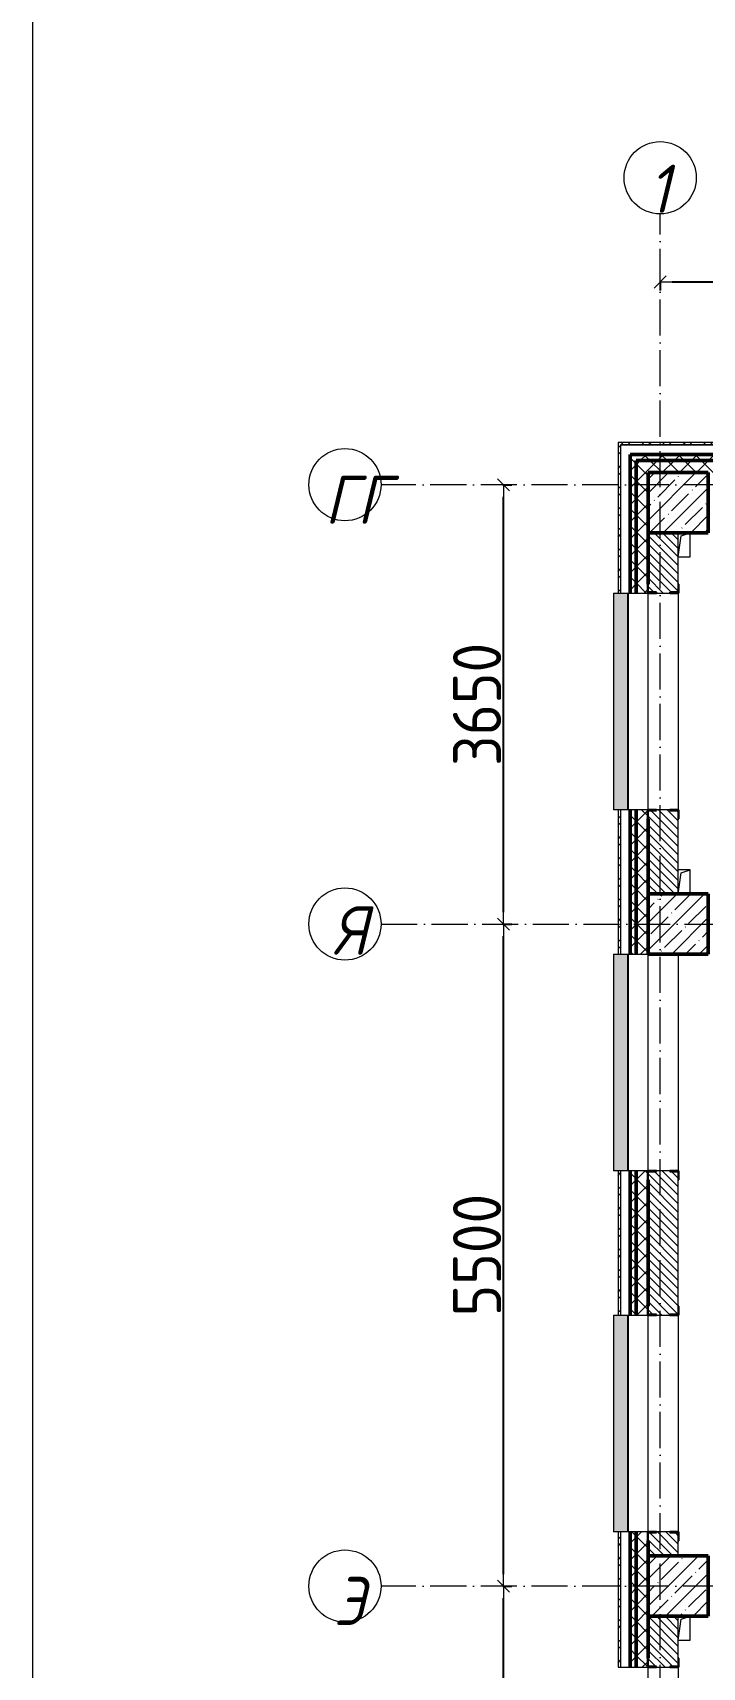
# Model space of a CAD drawing. Header units: millimetres. Extents: x -213536 to 1564669, y -45299 to 942238.
# Drawn here: x 134866 to 140429, y 496822 to 510402 of the extents above; entities that cross this region are included whole.
import ezdxf

# ---------------------------------------------------------------- set-up
doc = ezdxf.new("R2010")
doc.units = ezdxf.units.MM
doc.linetypes.add('50_200_ШТРИХ_1Т_ш5_п1_п1_', pattern=[700, 500, -100, 0, -100])
for name, color, linetype, lineweight in [('A-____-____-DIMS', 7, 'Continuous', 9), ('A-GENM-____-MCUT', 7, 'Continuous', 25), ('A-GENM-____-OTLN', 7, 'Continuous', 9), ('A-GENM-____-OTLN-1', 7, 'Continuous', 25), ('A-GLAZ-____-OTLN', 7, 'Continuous', 9), ('A-WALL-____-MCUT-2', 7, 'Continuous', 50), ('A-WALL-____-MCUT-3', 7, 'Continuous', 9), ('A-WALL-____-OTLN', 7, 'Continuous', 9), ('A-WALL-____-PATT-1', 7, 'Continuous', 9), ('A-WALL-FNSH-MCUT-1', 7, 'Continuous', 9), ('S-COLS-____-MCUT', 7, 'Continuous', 50), ('S-COLS-____-OTLN', 7, 'Continuous', 9), ('S-GRID-____-IDEN', 7, 'Continuous', 9), ('S-GRID-____-OTLN-1', 7, '50_200_ШТРИХ_1Т_ш5_п1_п1_', 9)]:
    doc.layers.add(name, color=color, linetype=linetype, lineweight=lineweight)
doc.layers.add('A-GLAZ-____-OTLN-1', color=7, linetype='Continuous', lineweight=9, true_color=0xc0c0c0)
doc.styles.add('ISOCPEUR_I', font='isocpeui.ttf', dxfattribs={"width": 0.9, "height": 2.5})
doc.styles.add('СПДС', font='isocpeur.ttf', dxfattribs={"width": 0.9})
doc.dimstyles.new('Размера А3', dxfattribs={"dimtxt": 200, "dimasz": 100, "dimexe": 70, "dimexo": 100, "dimgap": 20, "dimtad": 1, "dimdec": 0, "dimrnd": 10, "dimzin": 0, "dimdsep": 46, "dimtxsty": 'СПДС', "dimblk": 'ARROWHEAD_6', "dimcen": 1, "dimclrd": 256, "dimclre": 256, "dimclrt": 256, "dimazin": 0, "dimtfac": 1, "dimtdec": 0, "dimtmove": 2, "dimatfit": 3, "dimfxl": 1, "dimtolj": 1, "dimtzin": 0, "dimarcsym": 0})
pattern_1 = [(45, (142429.06, 459015.94), (-70.71068, 70.71068), []), (135, (142429.06, 459015.94), (-70.71068, -70.71068), [])]
pattern_2 = [(135, (142429.057, 459015.94), (-35.35534, -35.35534), [])]
pattern_3 = [(45, (142429.06, 459015.94), (-85.53659, 85.53659), []), (45, (142486.08, 459015.94), (-85.53659, 85.53659), [])]

# ---------------------------------------------------------------- blocks, each defined once
blk = doc.blocks.new('BSC_Колонна _Прямоугольная - 500х500-V45-АР1_План отверстий 3 этажа в осях 1-64_А-ГГ')
at = {"layer": 'S-COLS-____-OTLN'}
h = blk.add_hatch(dxfattribs=at)
h.set_pattern_fill('FP_82', color=256, style=0, pattern_type=2)
h.set_pattern_definition([(45, (2200, -47481.04), (-114.04925, 114.04925), []), (45, (2314.05, -47481.04), (-114.04925, 114.04925), [201.613, -40.323, 3.353, -36.97])])
h.paths.add_polyline_path([(-250, -250), (250, -250), (250, 250), (-250, 250)], flags=0)
at = {"layer": 'S-COLS-____-MCUT'}
for p, q in [((250, 250), (-250, 250)), ((-250, 250), (-250, -250)), ((250, -250), (250, 250)), ((-250, -250), (250, -250))]:
    blk.add_line(p, q, dxfattribs=at)
blk = doc.blocks.new('BSC_Колонна _Прямоугольная - 500х500-V55-АР1_План отверстий 3 этажа в осях 1-64_А-ГГ')
at = {"layer": 'S-COLS-____-OTLN'}
h = blk.add_hatch(dxfattribs=at)
h.set_pattern_fill('FP_92', color=256, style=0, pattern_type=2)
h.set_pattern_definition([(45, (2200, -43981.04), (-114.04925, 114.04925), []), (45, (2314.05, -43981.04), (-114.04925, 114.04925), [201.613, -40.323, 3.353, -36.97])])
h.paths.add_polyline_path([(-250, -250), (250, -250), (250, 250), (-250, 250), (-250, -245)], flags=0)
at = {"layer": 'S-COLS-____-MCUT'}
for p, q in [((250, 250), (-250, 250)), ((-250, 250), (-250, -250)), ((250, -250), (250, 250)), ((-250, -250), (250, -250))]:
    blk.add_line(p, q, dxfattribs=at)
blk = doc.blocks.new('BSC_Колонна _Прямоугольная - 500х500-V120-АР1_План отверстий 3 этажа в осях 1-64_А-ГГ')
at = {"layer": 'S-COLS-____-OTLN'}
h = blk.add_hatch(dxfattribs=at)
h.set_pattern_fill('FP_143', color=256, style=0, pattern_type=2)
h.set_pattern_definition([(45, (2200, -38481.04), (-114.04925, 114.04925), []), (45, (2314.05, -38481.04), (-114.04925, 114.04925), [201.613, -40.323, 3.353, -36.97])])
h.paths.add_polyline_path([(-250, -250), (250, -250), (250, 250), (-250, 250), (-250, 94)], flags=0)
at = {"layer": 'S-COLS-____-MCUT'}
for p, q in [((250, 250), (-250, 250)), ((-250, 250), (-250, -250)), ((250, -250), (250, 250)), ((-250, -250), (250, -250))]:
    blk.add_line(p, q, dxfattribs=at)
blk = doc.blocks.new('Фахверк_СКБ_Уголок - 250_2700-27497298-АР1_План отверстий 3 этажа в осях 1-64_А-ГГ')
at = {"layer": 'A-GENM-____-MCUT'}
for p, q in [((200, 181), (125, 181)), ((125, 181), (125, 106)), ((131, 106), (131, 175)), ((131, 175), (200, 175)), ((200, 175), (200, 181)), ((125, 106), (131, 106)), ((131, -6), (125, -6)), ((125, -6), (125, -81)), ((125, -81), (200, -81)), ((131, -75), (131, -6)), ((200, -75), (131, -75)), ((200, -81), (200, -75))]:
    blk.add_line(p, q, dxfattribs=at)
blk = doc.blocks.new('AR_Отверстие прямоугольное _в плите_ - AR_Отверстие прямоугольное _в плите_-30510733-АР1_План отверстий 3 этажа в осях 1-64_А-ГГ')
at = {"layer": 'A-GENM-____-OTLN'}
for p, q in [((50, 100), (-50, 100)), ((-50, -100), (-25, 75)), ((-25, 75), (50, 100)), ((50, -100), (50, 100)), ((-50, -100), (50, -100))]:
    blk.add_line(p, q, dxfattribs=at)
blk = doc.blocks.new('AR_Отверстие прямоугольное _в плите_ - AR_Отверстие прямоугольное _в плите_-V185-АР1_План отверстий 3 этажа в осях 1-64_А-ГГ')
at = {"layer": 'A-GENM-____-OTLN'}
for p, q in [((50, 100), (-50, 100)), ((-50, -100), (-25, 75)), ((-25, 75), (50, 100)), ((50, -100), (50, 100))]:
    blk.add_line(p, q, dxfattribs=at)
blk = doc.blocks.new('AR_Отверстие прямоугольное _в плите_ - AR_Отверстие прямоугольное _в плите_-V213-АР1_План отверстий 3 этажа в осях 1-64_А-ГГ')
at = {"layer": 'A-GENM-____-OTLN'}
for p, q in [((-50, -100), (-25, 75)), ((-25, 75), (50, 100)), ((50, -100), (50, 100)), ((-50, -100), (50, -100))]:
    blk.add_line(p, q, dxfattribs=at)
blk = doc.blocks.new('Отлив_СКБ - Отлив витража_120_НВФ-V216-АР1_План отверстий 3 этажа в осях 1-64_А-ГГ')
at = {"layer": 'A-GLAZ-____-OTLN-1'}
for points in [[(0, 2), (1800, 2), (1800, 120), (0, 120), (0, 63)], [(0, 0), (1800, 0), (1800, 2), (0, 2)]]:
    blk.add_hatch(color=256, dxfattribs=at).paths.add_polyline_path(points, flags=0)
at = {"layer": 'A-GLAZ-____-OTLN'}
for p, q in [((0, 83), (0, 120)), ((1800, 120), (0, 120)), ((0, 2), (1800, 2)), ((1800, 120), (1800, 83)), ((1800, 0), (0, 0))]:
    blk.add_line(p, q, dxfattribs=at)
blk = doc.blocks.new('Ось сетки - Круг_Ø6_00__ISO-2_5_0_9K_-25732049-АР1_План отверстий 3 этажа в осях 1-64_А-ГГ')
at = {"layer": 'S-GRID-____-IDEN'}
blk.add_circle((0, 0), 3, dxfattribs=at)
blk = doc.blocks.new('ARROWHEAD_6')
at = {"color": 0, "linetype": 'Continuous'}
for p, q in [((0, 0), (-1, 0)), ((-0.5, -0.5), (0.5, 0.5))]:
    blk.add_line(p, q, dxfattribs=at)
blk = doc.blocks.new('*D2853')
at = {"layer": 'A-____-____-DIMS', "lineweight": -2, "transparency": 16777216}
for p, q in [((138772, 497497), (138848, 497497)), ((138778, 494597), (138778, 497397)), ((138772, 494497), (138848, 494497))]:
    blk.add_line(p, q, dxfattribs=at)
at = {"layer": 'Defpoints', "color": 0, "lineweight": 50, "transparency": 16777216}
for p in [(138672, 497497), (138778, 497497), (138672, 494497)]:
    blk.add_point(p, dxfattribs=at)
at = {"layer": 'A-____-____-DIMS', "lineweight": -2, "transparency": 16777216, "xscale": 100, "yscale": 100, "zscale": 100}
for p, rotation in [((138778, 497497), 90), ((138778, 494497), 270)]:
    blk.add_blockref('ARROWHEAD_6', p, dxfattribs=dict(at, rotation=rotation))
at = {"layer": 'A-____-____-DIMS', "transparency": 16777216, "insert": (138558, 495997), "char_height": 400, "attachment_point": 5, "rotation": 90, "style": 'СПДС'}
blk.add_mtext('\\A1;3000', dxfattribs=at)
blk = doc.blocks.new('*D2854')
at = {"layer": 'A-____-____-DIMS', "lineweight": -2, "transparency": 16777216}
for p, q in [((138772, 502997), (138848, 502997)), ((138778, 497597), (138778, 502897)), ((138772, 497497), (138848, 497497))]:
    blk.add_line(p, q, dxfattribs=at)
at = {"layer": 'Defpoints', "color": 0, "lineweight": 50, "transparency": 16777216}
for p in [(138672, 502997), (138778, 502997), (138672, 497497)]:
    blk.add_point(p, dxfattribs=at)
at = {"layer": 'A-____-____-DIMS', "lineweight": -2, "transparency": 16777216, "xscale": 100, "yscale": 100, "zscale": 100}
for p, rotation in [((138778, 502997), 90), ((138778, 497497), 270)]:
    blk.add_blockref('ARROWHEAD_6', p, dxfattribs=dict(at, rotation=rotation))
at = {"layer": 'A-____-____-DIMS', "transparency": 16777216, "insert": (138558, 500247), "char_height": 400, "attachment_point": 5, "rotation": 90, "style": 'СПДС'}
blk.add_mtext('\\A1;5500', dxfattribs=at)
blk = doc.blocks.new('*D2855')
at = {"layer": 'A-____-____-DIMS', "lineweight": -2, "transparency": 16777216}
for p, q in [((138772, 506647), (138848, 506647)), ((138778, 503097), (138778, 506547)), ((138772, 502997), (138848, 502997))]:
    blk.add_line(p, q, dxfattribs=at)
at = {"layer": 'Defpoints', "color": 0, "lineweight": 50, "transparency": 16777216}
for p in [(138672, 506647), (138778, 506647), (138672, 502997)]:
    blk.add_point(p, dxfattribs=at)
at = {"layer": 'A-____-____-DIMS', "lineweight": -2, "transparency": 16777216, "xscale": 100, "yscale": 100, "zscale": 100}
for p, rotation in [((138778, 506647), 90), ((138778, 502997), 270)]:
    blk.add_blockref('ARROWHEAD_6', p, dxfattribs=dict(at, rotation=rotation))
at = {"layer": 'A-____-____-DIMS', "transparency": 16777216, "insert": (138558, 504822), "char_height": 400, "attachment_point": 5, "rotation": 90, "style": 'СПДС'}
blk.add_mtext('\\A1;3650', dxfattribs=at)
blk = doc.blocks.new('*D2879')
at = {"layer": 'A-____-____-DIMS', "lineweight": -2, "transparency": 16777216}
for p, q in [((140079, 508337), (140079, 508261)), ((140179, 508331), (147779, 508331)), ((147879, 508337), (147879, 508261))]:
    blk.add_line(p, q, dxfattribs=at)
at = {"layer": 'Defpoints', "color": 0, "lineweight": 50, "transparency": 16777216}
for p in [(140079, 508437), (147879, 508437), (147879, 508331)]:
    blk.add_point(p, dxfattribs=at)
at = {"layer": 'A-____-____-DIMS', "lineweight": -2, "transparency": 16777216, "xscale": 100, "yscale": 100, "zscale": 100, "rotation": 180}
blk.add_blockref('ARROWHEAD_6', (140079, 508331), dxfattribs=at)
at = {"layer": 'A-____-____-DIMS', "lineweight": -2, "transparency": 16777216, "xscale": 100, "yscale": 100, "zscale": 100}
blk.add_blockref('ARROWHEAD_6', (147879, 508331), dxfattribs=at)
at = {"layer": 'A-____-____-DIMS', "transparency": 16777216, "insert": (143979, 508551), "char_height": 400, "attachment_point": 5, "style": 'СПДС'}
blk.add_mtext('\\A1;7800', dxfattribs=at)

msp = doc.modelspace()

# ---------------------------------------------------------------- hatches: boundary and pattern name
at = {"layer": 'A-WALL-____-PATT-1'}
h = msp.add_hatch(dxfattribs=at)
h.set_pattern_fill('FP_3', color=256, style=0, pattern_type=2)
h.set_pattern_definition(pattern_3)
h.paths.add_polyline_path([(139749.1, 491077), (139749.1, 492097), (139729.1, 492097), (139729.1, 491077)], flags=0)
h.paths.add_polyline_path([(139729.1, 493897), (139749.1, 493897), (139749.1, 495022), (139729.1, 495022), (139729.1, 494151.2)], flags=0)
h.paths.add_polyline_path([(139749.1, 496822), (139749.1, 497947), (139729.1, 497947), (139729.1, 496822)], flags=0)
h.paths.add_polyline_path([(139749.1, 499747), (139749.1, 500947), (139729.1, 500947), (139729.1, 499747)], flags=0)
h.paths.add_polyline_path([(139749.1, 502747), (139749.1, 503947), (139729.1, 503947), (139729.1, 502747)], flags=0)
h.paths.add_polyline_path([(139749.1, 505747), (139749.1, 506997), (139729.1, 506997), (139729.1, 505747)], flags=0)
h = msp.add_hatch(dxfattribs=at)
h.set_pattern_fill('FP_3', color=256, style=0, pattern_type=2)
h.set_pattern_definition(pattern_3)
h.paths.add_polyline_path([(166209.1, 506977), (166209.1, 506997), (158029.1, 506997), (158029.1, 506977), (163625, 506977)], flags=0)
h.paths.add_polyline_path([(157029.1, 506977), (157029.1, 506997), (155829.1, 506997), (155829.1, 506977), (156555.1, 506977)], flags=0)
h.paths.add_polyline_path([(154029.1, 506977), (154029.1, 506997), (149829.1, 506997), (149829.1, 506977), (153020.2, 506977)], flags=0)
h.paths.add_polyline_path([(148029.1, 506977), (148029.1, 506997), (139749.1, 506997), (139749.1, 506977), (147717.8, 506977)], flags=0)
h = msp.add_hatch(dxfattribs=at)
h.set_pattern_fill('FP_1', color=256, style=0, pattern_type=2)
h.set_pattern_definition(pattern_1)
h.paths.add_polyline_path([(139879.1, 491247), (139879.1, 492097), (139829.1, 492097), (139829.1, 491247)], flags=0)
h.paths.add_polyline_path([(139829.1, 493897), (139879.1, 493897), (139879.1, 495022), (139829.1, 495022), (139829.1, 494151.2)], flags=0)
h.paths.add_polyline_path([(139879.1, 496822), (139879.1, 497947), (139829.1, 497947), (139829.1, 496822)], flags=0)
h.paths.add_polyline_path([(139829.1, 499747), (139879.1, 499747), (139879.1, 500947), (139829.1, 500947)], flags=0)
h.paths.add_polyline_path([(139879.1, 502747), (139879.1, 503947), (139829.1, 503947), (139829.1, 502747)], flags=0)
h.paths.add_polyline_path([(139879.1, 505747), (139879.1, 506897), (139829.1, 506897), (139829.1, 505747)], flags=0)
h = msp.add_hatch(dxfattribs=at)
h.set_pattern_fill('FP_1', color=256, style=0, pattern_type=2)
h.set_pattern_definition(pattern_1)
h.paths.add_polyline_path([(166209.1, 506847), (166209.1, 506897), (158029.1, 506897), (158029.1, 506847), (163625, 506847)], flags=0)
h.paths.add_polyline_path([(157029.1, 506847), (157029.1, 506897), (155829.1, 506897), (155829.1, 506847), (156555.1, 506847)], flags=0)
h.paths.add_polyline_path([(154029.1, 506847), (154029.1, 506897), (149829.1, 506897), (149829.1, 506847), (153020.2, 506847)], flags=0)
h.paths.add_polyline_path([(147717.8, 506847), (148029.1, 506847), (148029.1, 506897), (139879.1, 506897), (139879.1, 506847), (145950.3, 506847)], flags=0)
h = msp.add_hatch(dxfattribs=at)
h.set_pattern_fill('FP_1', color=256, style=0, pattern_type=2)
h.set_pattern_definition(pattern_1)
h.paths.add_polyline_path([(139979.1, 491247), (139979.1, 492022), (139973.1, 492022), (139973.1, 492097), (139879.1, 492097), (139879.1, 491247)], flags=0)
h.paths.add_polyline_path([(139879.1, 493897), (139973.1, 493897), (139973.1, 493972), (139979.1, 493972), (139979.1, 494947), (139973.1, 494947), (139973.1, 495022), (139879.1, 495022), (139879.1, 494151.2)], flags=0)
h.paths.add_polyline_path([(139879.1, 496822), (139973.1, 496822), (139973.1, 496897), (139979.1, 496897), (139979.1, 497872), (139973.1, 497872), (139973.1, 497947), (139879.1, 497947), (139879.1, 496828)], flags=0)
h.paths.add_polyline_path([(139879.1, 499747), (139973.1, 499747), (139973.1, 499822), (139979.1, 499822), (139979.1, 500872), (139973.1, 500872), (139973.1, 500947), (139879.1, 500947), (139879.1, 499753)], flags=0)
h.paths.add_polyline_path([(139879.1, 502747), (139979.1, 502747), (139979.1, 503872), (139973.1, 503872), (139973.1, 503947), (139879.1, 503947), (139879.1, 502751.5)], flags=0)
h.paths.add_polyline_path([(139879.1, 505747), (139973.1, 505747), (139973.1, 505822), (139979.1, 505822), (139979.1, 506847), (139879.1, 506847), (139879.1, 506191.6)], flags=0)
h = msp.add_hatch(dxfattribs=at)
h.set_pattern_fill('FP_1', color=256, style=0, pattern_type=2)
h.set_pattern_definition(pattern_1)
h.paths.add_polyline_path([(166129.1, 506747), (166209.1, 506747), (166209.1, 506847), (158029.1, 506847), (158029.1, 506747), (166079.1, 506747)], flags=0)
h.paths.add_polyline_path([(157029.1, 506747), (157029.1, 506847), (155829.1, 506847), (155829.1, 506753), (155904.1, 506753), (155904.1, 506747), (156555.1, 506747)], flags=0)
h.paths.add_polyline_path([(153954.1, 506747), (153954.1, 506753), (154029.1, 506753), (154029.1, 506847), (149829.1, 506847), (149829.1, 506753), (149904.1, 506753), (149904.1, 506747), (153020.2, 506747)], flags=0)
h.paths.add_polyline_path([(148029.1, 506747), (148029.1, 506847), (139979.1, 506847), (139979.1, 506747), (147717.8, 506747)], flags=0)
h = msp.add_hatch(dxfattribs=at)
h.set_pattern_fill('FP_6', color=256, style=0, pattern_type=2)
h.set_pattern_definition(pattern_2)
h.paths.add_polyline_path([(140229.1, 503247), (140229.1, 503941), (140160.1, 503941), (140160.1, 503947), (140048.1, 503947), (140048.1, 503941), (139979.1, 503941), (139979.1, 503247)], flags=0)
h.paths.add_polyline_path([(140160.1, 505747), (140160.1, 505753), (140229.1, 505753), (140229.1, 506247), (139979.1, 506247), (139979.1, 505753), (140048.1, 505753), (140048.1, 505747)], flags=0)
h = msp.add_hatch(dxfattribs=at)
h.set_pattern_fill('FP_6', color=256, style=0, pattern_type=2)
h.set_pattern_definition(pattern_2)
h.paths.add_polyline_path([(140173.1, 497747), (140229.1, 497747), (140229.1, 497941), (140160.1, 497941), (140160.1, 497947), (140048.1, 497947), (140048.1, 497941), (139979.1, 497941), (139979.1, 497747)], flags=0)
h.paths.add_polyline_path([(140048.1, 499747), (140160.1, 499747), (140160.1, 499753), (140229.1, 499753), (140229.1, 500941), (140160.1, 500941), (140160.1, 500947), (140048.1, 500947), (140048.1, 500941), (139979.1, 500941), (139979.1, 499753), (140048.1, 499753)], flags=0)
h = msp.add_hatch(dxfattribs=at)
h.set_pattern_fill('FP_6', color=256, style=0, pattern_type=2)
h.set_pattern_definition(pattern_2)
h.paths.add_polyline_path([(139979.4, 494747), (140229.1, 494747), (140229.1, 495016), (140160.1, 495016), (140160.1, 495022), (140048.1, 495022), (140048.1, 495016), (139979.1, 495016), (139979.1, 494747)], flags=0)
h.paths.add_polyline_path([(140160.1, 496822), (140160.1, 496828), (140229.1, 496828), (140229.1, 497246.6), (139979.1, 497246.6), (139979.1, 496828), (140048.1, 496828), (140048.1, 496822)], flags=0)

# ---------------------------------------------------------------- linework, layer by layer
at = {"color": 1, "lineweight": 0}
msp.add_lwpolyline([(134866.3, 551818.7), (248102.3, 551818.7), (248102.3, 452990.7), (134866.3, 452990.7)], close=True, dxfattribs=at)
at = {"layer": 'A-WALL-____-MCUT-2'}
for p, q in [((139829.1, 505747), (139829.1, 506897)), ((148029.1, 506897), (139829.1, 506897)), ((139879.1, 506847), (148029.1, 506847)), ((139879.1, 505747), (139879.1, 506847)), ((139979.1, 506247), (139979.1, 505822)), ((139829.1, 502747), (139829.1, 503947)), ((139879.1, 502747), (139879.1, 503947)), ((139979.1, 503872), (139979.1, 503247)), ((139829.1, 499747), (139829.1, 500947)), ((139879.1, 499747), (139879.1, 500947)), ((139979.1, 500872), (139979.1, 499822)), ((139829.1, 496822), (139829.1, 497947)), ((139879.1, 496822), (139879.1, 497947)), ((139979.1, 497872), (139979.1, 497747)), ((139979.1, 497246.6), (139979.1, 496897))]:
    msp.add_line(p, q, dxfattribs=at)
at = {"layer": 'A-WALL-____-MCUT-3'}
for p, q in [((148029.1, 506977), (139749.1, 506977)), ((139749.1, 506977), (139749.1, 505747)), ((140229.1, 505822), (140229.1, 506247)), ((139749.1, 505747), (139973.1, 505747)), ((140048.1, 505747), (140160.1, 505747)), ((139973.1, 503947), (139749.1, 503947)), ((139749.1, 503947), (139749.1, 502747)), ((140160.1, 503947), (140048.1, 503947)), ((140229.1, 503247), (140229.1, 503872)), ((139749.1, 502747), (139979.1, 502747)), ((139973.1, 500947), (139749.1, 500947)), ((139749.1, 500947), (139749.1, 499747)), ((140160.1, 500947), (140048.1, 500947)), ((140229.1, 499822), (140229.1, 500872)), ((139749.1, 499747), (139973.1, 499747)), ((140048.1, 499747), (140160.1, 499747)), ((139973.1, 497947), (139749.1, 497947)), ((139749.1, 497947), (139749.1, 496822)), ((140160.1, 497947), (140048.1, 497947)), ((140229.1, 497747), (140229.1, 497872)), ((140229.1, 497246.6), (139979.1, 497246.6)), ((140229.1, 496897), (140229.1, 497246.6)), ((139749.1, 496822), (139973.1, 496822)), ((140048.1, 496822), (140160.1, 496822))]:
    msp.add_line(p, q, dxfattribs=at)
at = {"layer": 'A-WALL-____-OTLN'}
for p, q in [((139979.1, 503947), (139979.1, 505747)), ((140229.1, 505747), (140229.1, 503947)), ((139979.1, 500947), (139979.1, 502747)), ((140229.1, 502747), (140229.1, 500947)), ((139979.1, 497947), (139979.1, 499747)), ((140229.1, 499747), (140229.1, 497947)), ((139979.1, 495022), (139979.1, 496822)), ((140229.1, 496822), (140229.1, 495022))]:
    msp.add_line(p, q, dxfattribs=at)
at = {"layer": 'A-WALL-FNSH-MCUT-1'}
for p, q in [((139729.1, 506997), (139729.1, 505747)), ((148029.1, 506997), (139729.1, 506997)), ((139749.1, 506977), (148029.1, 506977)), ((139729.1, 505747), (139749.1, 505747)), ((139729.1, 503947), (139729.1, 502747)), ((139749.1, 503947), (139729.1, 503947)), ((139729.1, 502747), (139749.1, 502747)), ((139729.1, 500947), (139729.1, 499747)), ((139749.1, 500947), (139729.1, 500947)), ((139729.1, 499747), (139749.1, 499747)), ((139729.1, 497947), (139729.1, 496822)), ((139749.1, 497947), (139729.1, 497947)), ((139729.1, 496822), (139749.1, 496822))]:
    msp.add_line(p, q, dxfattribs=at)
at = {"layer": 'S-GRID-____-OTLN-1', "color": 251, "ltscale": 0.6, "true_color": 0x636466}
for p, q in [((140079.1, 454533.3), (140079.1, 508896.9)), ((169136.8, 506647), (137760.3, 506647)), ((137760.3, 502997), (169136.8, 502997)), ((169136.8, 497497), (137760.3, 497497))]:
    msp.add_line(p, q, dxfattribs=at)

# ---------------------------------------------------------------- block references
at = {"layer": 'A-GENM-____-OTLN'}
for name, p in [('AR_Отверстие прямоугольное _в плите_ - AR_Отверстие прямоугольное _в плите_-V213-АР1_План отверстий 3 этажа в осях 1-64_А-ГГ', (140279.1, 506147)), ('AR_Отверстие прямоугольное _в плите_ - AR_Отверстие прямоугольное _в плите_-V185-АР1_План отверстий 3 этажа в осях 1-64_А-ГГ', (140279.1, 503347)), ('AR_Отверстие прямоугольное _в плите_ - AR_Отверстие прямоугольное _в плите_-30510733-АР1_План отверстий 3 этажа в осях 1-64_А-ГГ', (140279.1, 497146.6))]:
    msp.add_blockref(name, p, dxfattribs=at)
at = {"layer": 'A-GENM-____-OTLN-1'}
for p, rotation in [((140154.1, 505622), 89.99999999999991), ((140054.1, 504072), 269.9999999999999), ((140054.1, 501072), 269.9999999999999), ((140154.1, 499622), 89.99999999999991), ((140054.1, 498072), 269.9999999999999), ((140154.1, 496697), 89.99999999999991)]:
    msp.add_blockref('Фахверк_СКБ_Уголок - 250_2700-27497298-АР1_План отверстий 3 этажа в осях 1-64_А-ГГ', p, dxfattribs=dict(at, rotation=rotation))
at = {"layer": 'A-GLAZ-____-OTLN', "rotation": 90}
for p in [(139812.1, 503947), (139812.1, 500947), (139812.1, 497947)]:
    msp.add_blockref('Отлив_СКБ - Отлив витража_120_НВФ-V216-АР1_План отверстий 3 этажа в осях 1-64_А-ГГ', p, dxfattribs=at)
at = {"layer": 'S-COLS-____-OTLN'}
for name, p in [('BSC_Колонна _Прямоугольная - 500х500-V45-АР1_План отверстий 3 этажа в осях 1-64_А-ГГ', (140229.1, 506497)), ('BSC_Колонна _Прямоугольная - 500х500-V55-АР1_План отверстий 3 этажа в осях 1-64_А-ГГ', (140229.1, 502997)), ('BSC_Колонна _Прямоугольная - 500х500-V120-АР1_План отверстий 3 этажа в осях 1-64_А-ГГ', (140229.1, 497497))]:
    msp.add_blockref(name, p, dxfattribs=at)
at = {"layer": 'S-GRID-____-IDEN', "xscale": 99.99999999999993, "yscale": 99.99999999999993, "zscale": 99.99999999999993}
msp.add_blockref('Ось сетки - Круг_Ø6_00__ISO-2_5_0_9K_-25732049-АР1_План отверстий 3 этажа в осях 1-64_А-ГГ', (140079.1, 509196.9), dxfattribs=at)
for p, rotation in [((137460.3, 506647), 89.9999999999998), ((137460.3, 502997), 269.9999999999995), ((137460.3, 497497), 89.99999999999982)]:
    msp.add_blockref('Ось сетки - Круг_Ø6_00__ISO-2_5_0_9K_-25732049-АР1_План отверстий 3 этажа в осях 1-64_А-ГГ', p, dxfattribs=dict(at, rotation=rotation))

# ---------------------------------------------------------------- texts
at = {"layer": 'S-GRID-____-IDEN', "char_height": 400, "attachment_point": 1, "style": 'ISOCPEUR_I'}
for s, insert, width in [('\\fISOCPEUR|b0|i1|c204|p34|;\\W.9;1', (139981.2, 509305.7), 144.304), ('ГГ', (137293.2, 506723.1), 404.05), ('\\fISOCPEUR|b0|i1|c204|p34|;\\W.9;Я', (137362.3, 503143.6), 223.671), ('\\fISOCPEUR|b0|i1|c204|p34|;\\W.9;Э', (137367.5, 497573.1), 223.671)]:
    msp.add_mtext(s, dxfattribs=dict(at, insert=insert, width=width))

# ---------------------------------------------------------------- dimensions: what is measured, and where the dimension line sits
at = {"layer": 'A-____-____-DIMS'}
dim = msp.add_linear_dim(base=(147879.1, 508330.7), p1=(140079.1, 508436.8), p2=(147879.1, 508436.8), dimstyle='Размера А3', override={"dimtxt": 400}, dxfattribs=at)
dim.commit()
dim.dimension.update_dxf_attribs({"geometry": '*D2879', "text_midpoint": (143979.1, 508550.7)})
for base, p1, p2, picture, middle in [((138777.7, 506647), (138671.6, 502997), (138671.6, 506647), '*D2855', (138557.7, 504822)), ((138777.7, 502997), (138671.6, 497497), (138671.6, 502997), '*D2854', (138557.7, 500247)), ((138777.7, 497497), (138671.6, 494497), (138671.6, 497497), '*D2853', (138557.7, 495997))]:
    dim = msp.add_linear_dim(base=base, p1=p1, p2=p2, angle=90, dimstyle='Размера А3', override={"dimtxt": 400}, dxfattribs=at)
    dim.commit()
    dim.dimension.update_dxf_attribs({"geometry": picture, "text_midpoint": middle})

doc.saveas('drawing.dxf')
